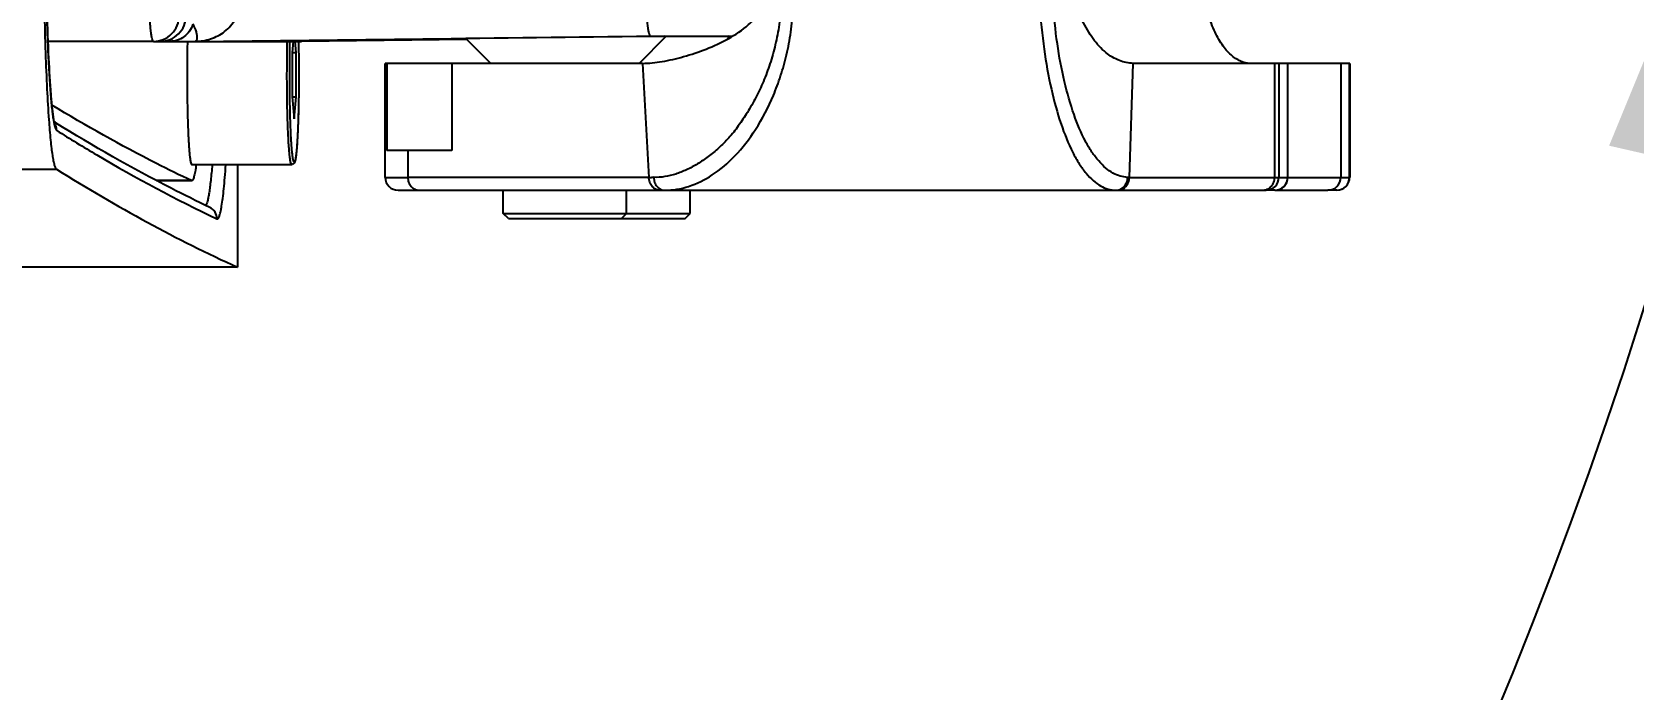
# Model space of a CAD drawing. Header units: millimetres. Extents: x 5828 to 6704, y 123 to 421.
# Drawn here: x 6614.748 to 6618.91, y 229.601 to 231.31 of the extents above; entities that cross this region are included whole.
import ezdxf

# ---------------------------------------------------------------- set-up
doc = ezdxf.new("R2010")
doc.units = ezdxf.units.MM
for name, color, linetype in [('外形图', 7, 'Continuous'), ('尺寸标注', 7, 'Continuous'), ('运动范围', 7, 'Continuous')]:
    doc.layers.add(name, color=color, linetype=linetype)
doc.styles.add('微软雅黑', font='msyh.ttc', dxfattribs={"height": 1.5})
doc.dimstyles.new('尺寸标注_1_15比例', dxfattribs={"dimtxt": 1.5, "dimasz": 1.25, "dimexe": 0.5, "dimexo": 0.4, "dimgap": 0.5, "dimtad": 1, "dimdec": 1, "dimlfac": 15, "dimdsep": 46, "dimtxsty": '微软雅黑', "dimcen": 0.09, "dimadec": 0, "dimazin": 0, "dimtp": 0.01, "dimtm": 0.01, "dimtfac": 1, "dimtdec": 1, "dimtofl": 0, "dimtmove": 0, "dimatfit": 3, "dimfxl": 1, "dimtolj": 1, "dimarcsym": 0})

# ---------------------------------------------------------------- blocks, each defined once
blk = doc.blocks.new('*D965')
at = {"layer": 'Defpoints', "color": 0}
for p in [(6560.7519, 234.3658), (6606.9481, 234.3718), (6651.9644, 234.3658), (6642.7754, 228.0485), (6600.0932, 223.893)]:
    blk.add_point(p, dxfattribs=at)
at = {"layer": '尺寸标注', "color": 0, "lineweight": -2}
blk.add_arc((6606.9821, 234.3658), 12.5355, 185.71574, 344.27495, dxfattribs=at)
at = {"layer": '尺寸标注', "color": 0}
for points in [[(6594.717, 233.1277), (6594.3009, 233.107), (6594.4466, 234.3658)], [(6619.2515, 230.922), (6618.8453, 231.0148), (6619.3268, 232.187)]]:
    blk.add_solid(points, dxfattribs=at)
at = {"layer": '尺寸标注', "color": 0, "insert": (6606.0001, 223.1523), "char_height": 1.5, "attachment_point": 5, "rotation": 354.9953, "style": '微软雅黑'}
blk.add_mtext('\\A1;+\\A1;170%%d', dxfattribs=at)

msp = doc.modelspace()

# ---------------------------------------------------------------- linework, layer by layer
at = {"layer": '外形图'}
for p, q in [((6614.7887, 231.2865), (6614.8635, 231.2865)), ((6615.0632, 231.2858), (6614.8635, 231.2858)), ((6615.0632, 231.2858), (6615.0811, 231.2858)), ((6615.0811, 231.2858), (6615.1715, 231.2858)), ((6615.1715, 231.2858), (6616.3549, 231.2991)), ((6615.1715, 231.2858), (6615.4473, 231.2858)), ((6615.4263, 231.2858), (6615.4236, 231.2565)), ((6615.434, 231.2565), (6615.4314, 231.2858)), ((6615.8774, 231.2907), (6615.4473, 231.2858)), ((6616.3913, 231.299), (6615.8749, 231.2931)), ((6615.9394, 231.2287), (6615.8749, 231.2931)), ((6616.3247, 231.2287), (6616.395, 231.299)), ((6616.3549, 231.2991), (6616.5673, 231.2991)), ((6616.557, 231.299), (6616.3932, 231.2972)), ((6616.552, 231.2902), (6616.5607, 231.299)), ((6616.5662, 231.2984), (6616.5601, 231.2984)), ((6615.4236, 231.2565), (6615.434, 231.2565)), ((6615.4236, 231.2565), (6615.4236, 231.1418)), ((6615.434, 231.1418), (6615.434, 231.2565)), ((6615.6695, 231.2287), (6615.6653, 231.2287)), ((6615.6653, 230.9325), (6615.6653, 231.2287)), ((6616.3333, 231.2287), (6615.6695, 231.2287)), ((6615.6695, 231.2287), (6615.6695, 231.002)), ((6615.8386, 231.2287), (6615.8386, 231.002)), ((6616.3333, 231.2287), (6616.3504, 230.9325)), ((6617.5987, 230.9325), (6617.6089, 231.2287)), ((6617.9871, 231.2287), (6617.6089, 231.2287)), ((6617.9764, 230.9325), (6617.9764, 231.2287)), ((6618.0101, 231.2287), (6617.9871, 231.2287)), ((6617.9871, 231.2287), (6617.9871, 230.9325)), ((6618.0104, 231.2287), (6618.0101, 231.2287)), ((6618.1479, 231.2287), (6618.0101, 231.2287)), ((6618.0101, 230.9325), (6618.0101, 231.2287)), ((6618.0104, 230.9325), (6618.0104, 231.2287)), ((6618.1709, 231.2287), (6618.1479, 231.2287)), ((6618.1479, 231.2287), (6618.1479, 230.9325)), ((6618.1712, 231.2287), (6618.1709, 231.2287)), ((6618.1709, 230.9325), (6618.1709, 231.2287)), ((6618.1712, 231.2287), (6618.1712, 230.9325)), ((6615.4236, 231.1418), (6615.434, 231.1418)), ((6615.4236, 231.1418), (6615.4288, 231.0845)), ((6615.4288, 231.0845), (6615.434, 231.1418)), ((6614.8086, 231.0749), (6614.8048, 231.0772)), ((6614.8086, 231.0746), (6614.8048, 231.077)), ((6615.8386, 231.002), (6615.6695, 231.002)), ((6615.7239, 231.002), (6615.7239, 230.9325)), ((6612.6825, 230.9525), (6614.8114, 230.9537)), ((6615.1625, 230.9658), (6615.4222, 230.9658)), ((6615.2814, 230.9658), (6615.2814, 230.6991)), ((6615.6653, 230.9325), (6615.7239, 230.9325)), ((6616.3504, 230.9325), (6615.7239, 230.9325)), ((6617.5987, 230.9325), (6617.9764, 230.9325)), ((6617.9764, 230.9325), (6617.9871, 230.9325)), ((6617.9871, 230.9325), (6618.0101, 230.9325)), ((6618.0101, 230.9325), (6618.0104, 230.9325)), ((6618.0104, 230.9325), (6618.1479, 230.9325)), ((6618.1479, 230.9325), (6618.1709, 230.9325)), ((6618.1709, 230.9325), (6618.1712, 230.9325)), ((6615.1617, 230.924), (6615.0709, 230.924)), ((6615.1625, 230.9238), (6615.0712, 230.9238)), ((6615.1625, 230.9238), (6615.1617, 230.924)), ((6615.6987, 230.8991), (6617.9538, 230.8991)), ((6615.972, 230.8391), (6615.972, 230.8991)), ((6616.292, 230.8391), (6616.292, 230.8991)), ((6616.4577, 230.8391), (6616.4577, 230.8991)), ((6617.9768, 230.8991), (6617.9538, 230.8991)), ((6617.9768, 230.8991), (6617.977, 230.8991)), ((6617.9768, 230.8991), (6618.1146, 230.8991)), ((6618.1376, 230.8991), (6618.1146, 230.8991)), ((6618.1376, 230.8991), (6618.1378, 230.8991)), ((6618.1376, 230.8991), (6618.1378, 230.8991)), ((6615.2091, 230.8547), (6615.2091, 230.8547)), ((6615.972, 230.8391), (6616.2918, 230.8391)), ((6615.9853, 230.8258), (6615.972, 230.8391)), ((6615.9853, 230.8258), (6616.4442, 230.8258)), ((6616.2785, 230.8258), (6616.2787, 230.8258)), ((6616.2787, 230.8258), (6616.292, 230.8391)), ((6616.2918, 230.8391), (6616.292, 230.8391)), ((6616.292, 230.8391), (6616.4575, 230.8391)), ((6616.4442, 230.8258), (6616.4444, 230.8258)), ((6616.4444, 230.8258), (6616.4577, 230.8391)), ((6616.4575, 230.8391), (6616.4577, 230.8391)), ((6615.2814, 230.6991), (6612.6735, 230.6991))]:
    msp.add_line(p, q, dxfattribs=at)
for centre, radius, start, end in [((6615.0631, 231.3524), 0.0666, 270.0421, 0.0427), ((6615.081, 231.3524), 0.0666, 270.0421, 0.0427), ((6614.7783, 231.0543), 0.0333, 359.9807, 33.6063), ((6615.6987, 230.9325), 0.0333, 180, 270), ((6617.9538, 230.9324), 0.0333, 270.042, 0.042), ((6617.9768, 230.9324), 0.0333, 270.042, 0.042), ((6617.977, 230.9325), 0.0333, 270, 0), ((6618.1146, 230.9324), 0.0333, 270.0419, 0.042), ((6618.1376, 230.9324), 0.0333, 270.0419, 0.042), ((6618.1378, 230.9325), 0.0333, 270, 0), ((6615.1948, 230.8246), 0.0333, 359.8971, 64.5472)]:
    msp.add_arc(centre, radius, start, end, dxfattribs=at)
msp.add_ellipse((6616.5336, 1230.4137), major_axis=(0, 1000), ratio=0.052408, start_param=-3.17446, end_param=-3.165488, dxfattribs=at)
for points, knots in [([(6615.0632, 231.2858), (6615.0624, 231.2858), (6615.0614, 231.2874), (6615.0605, 231.2896), (6615.0593, 231.2939), (6615.0579, 231.3011), (6615.0563, 231.3121), (6615.0548, 231.3261), (6615.0534, 231.3429), (6615.052, 231.3623), (6615.0503, 231.3929), (6615.0485, 231.4363), (6615.0469, 231.4932), (6615.046, 231.5549), (6615.0457, 231.5975), (6615.0457, 231.6191)], [0, 0, 0, 0, 0.007002, 0.013496, 0.022218, 0.046459, 0.079708, 0.121716, 0.172112, 0.230429, 0.29612, 0.447054, 0.619162, 0.80586, 1, 1, 1, 1]), ([(6616.3309, 231.6014), (6616.3314, 231.5799), (6616.3325, 231.5388), (6616.3346, 231.4802), (6616.3372, 231.4284), (6616.3401, 231.3844), (6616.3433, 231.3491), (6616.3463, 231.3256), (6616.349, 231.3118), (6616.3506, 231.3058), (6616.352, 231.3023), (6616.353, 231.3003), (6616.3542, 231.2991), (6616.3549, 231.2991)], [0, 0, 0, 0, 0.211767, 0.405391, 0.576806, 0.722423, 0.839228, 0.924885, 0.95554, 0.977975, 0.986158, 0.992402, 1, 1, 1, 1]), ([(6617.6089, 231.2287), (6617.5968, 231.2287), (6617.5707, 231.2345), (6617.5344, 231.2566), (6617.5017, 231.2932), (6617.4739, 231.3424), (6617.4505, 231.4028), (6617.4245, 231.4987), (6617.4134, 231.5757), (6617.4066, 231.6287)], [0, 0, 0, 0, 0.075767, 0.162494, 0.262254, 0.379151, 0.514422, 0.666059, 1, 1, 1, 1]), ([(6616.3333, 231.2287), (6616.3505, 231.2287), (6616.3867, 231.2326), (6616.442, 231.2457), (6616.4999, 231.265), (6616.5575, 231.2911), (6616.6025, 231.3208), (6616.6321, 231.3524), (6616.651, 231.3797), (6616.6665, 231.4103), (6616.6786, 231.444), (6616.6876, 231.4802), (6616.6919, 231.5052), (6616.6939, 231.518)], [0, 0, 0, 0, 0.101215, 0.213577, 0.334558, 0.459753, 0.585678, 0.648877, 0.713485, 0.780535, 0.850605, 0.923858, 1, 1, 1, 1]), ([(6617.9121, 231.2287), (6617.9038, 231.2287), (6617.8856, 231.2335), (6617.8604, 231.2506), (6617.8372, 231.2787), (6617.8172, 231.3169), (6617.7997, 231.3642), (6617.7787, 231.442), (6617.7684, 231.5049), (6617.7622, 231.5488)], [0, 0, 0, 0, 0.066307, 0.145953, 0.241014, 0.355147, 0.490092, 0.64481, 1, 1, 1, 1]), ([(6614.792, 231.0819), (6614.7901, 231.1083), (6614.7867, 231.1663), (6614.7814, 231.298), (6614.7793, 231.4032), (6614.7785, 231.477)], [0, 0, 0, 0, 0.201452, 0.440593, 1, 1, 1, 1]), ([(6614.8064, 231.0711), (6614.8065, 231.0709), (6614.806, 231.0722), (6614.8059, 231.0728), (6614.8053, 231.075), (6614.8046, 231.0781), (6614.8037, 231.0829), (6614.8027, 231.0886), (6614.8018, 231.0953), (6614.8008, 231.1029), (6614.7994, 231.1146), (6614.7977, 231.1313), (6614.7959, 231.1535), (6614.7941, 231.1785), (6614.7924, 231.2062), (6614.7908, 231.2363), (6614.7888, 231.2809), (6614.7867, 231.3412), (6614.7848, 231.4182), (6614.784, 231.4716), (6614.7836, 231.499)], [0, 0, 0, 0, 0.001659, 0.004062, 0.007322, 0.01606, 0.027391, 0.041042, 0.056839, 0.074664, 0.094426, 0.139487, 0.191542, 0.25017, 0.314956, 0.385477, 0.46129, 0.626928, 0.807917, 1, 1, 1, 1]), ([(6614.7836, 231.4987), (6614.7841, 231.4531), (6614.7857, 231.3674), (6614.7897, 231.25), (6614.7944, 231.1664), (6614.7991, 231.1136), (6614.8017, 231.0924), (6614.8031, 231.0833)], [0, 0, 0, 0, 0.329406, 0.617859, 0.84635, 0.933232, 1, 1, 1, 1]), ([(6616.3921, 230.8991), (6616.4128, 230.8991), (6616.4565, 230.9067), (6616.5189, 230.938), (6616.5784, 230.9887), (6616.632, 231.0591), (6616.6691, 231.1308), (6616.6937, 231.1967), (6616.7062, 231.2422), (6616.7143, 231.2803), (6616.7192, 231.3101), (6616.723, 231.3406), (6616.7261, 231.3716), (6616.7277, 231.4032), (6616.7274, 231.435), (6616.7276, 231.467), (6616.7282, 231.4884), (6616.7285, 231.4991)], [0, 0, 0, 0, 0.082514, 0.172755, 0.274494, 0.390259, 0.521979, 0.593925, 0.669674, 0.708883, 0.74888, 0.789593, 0.830935, 0.872751, 0.914961, 0.957425, 1, 1, 1, 1]), ([(6617.3613, 231.4991), (6617.3616, 231.4593), (6617.3643, 231.3813), (6617.3754, 231.2683), (6617.3937, 231.1649), (6617.4182, 231.0748), (6617.4439, 231.0103), (6617.4675, 230.9684), (6617.4852, 230.9437), (6617.5038, 230.9242), (6617.5229, 230.9099), (6617.5427, 230.9012), (6617.5563, 230.8991), (6617.5628, 230.8991)], [0, 0, 0, 0, 0.178444, 0.350057, 0.508649, 0.649158, 0.768065, 0.818969, 0.864211, 0.904098, 0.939243, 0.970693, 1, 1, 1, 1]), ([(6617.5942, 230.9326), (6617.5878, 230.933), (6617.5745, 230.9349), (6617.5551, 230.9433), (6617.5363, 230.957), (6617.518, 230.9755), (6617.5005, 230.999), (6617.4773, 231.0384), (6617.452, 231.0993), (6617.428, 231.1843), (6617.4098, 231.2819), (6617.399, 231.3885), (6617.3969, 231.4621), (6617.3963, 231.4996)], [0, 0, 0, 0, 0.030349, 0.062738, 0.098802, 0.139398, 0.18515, 0.236291, 0.355049, 0.494912, 0.652534, 0.823035, 1, 1, 1, 1]), ([(6616.6964, 231.4402), (6616.6961, 231.4215), (6616.695, 231.3844), (6616.6896, 231.3298), (6616.6797, 231.2774), (6616.6657, 231.2282), (6616.6487, 231.1824), (6616.6289, 231.1402), (6616.6069, 231.1017), (6616.5836, 231.0665), (6616.5589, 231.0352), (6616.5324, 231.0087), (6616.505, 230.9863), (6616.4772, 230.9674), (6616.449, 230.9521), (6616.4206, 230.9405), (6616.392, 230.9337), (6616.3726, 230.9323), (6616.3632, 230.9327)], [0, 0, 0, 0, 0.084672, 0.167585, 0.247982, 0.325255, 0.398794, 0.468623, 0.535408, 0.59924, 0.659256, 0.715332, 0.76837, 0.818997, 0.867227, 0.913166, 0.957163, 1, 1, 1, 1]), ([(6615.1715, 231.2858), (6615.1851, 231.286), (6615.2124, 231.2903), (6615.2435, 231.3064), (6615.2643, 231.3257), (6615.2771, 231.344), (6615.2853, 231.3664), (6615.2864, 231.3829), (6615.2856, 231.3914)], [0, 0, 0, 0, 0.233883, 0.470325, 0.592795, 0.7194, 0.853233, 1, 1, 1, 1]), ([(6615.1657, 231.3302), (6615.1636, 231.3239), (6615.1574, 231.3117), (6615.1433, 231.2973), (6615.1257, 231.2879), (6615.1127, 231.2858), (6615.1062, 231.2858)], [0, 0, 0, 0, 0.255611, 0.507223, 0.754849, 1, 1, 1, 1]), ([(6615.1716, 231.2858), (6615.1753, 231.2859), (6615.1769, 231.293), (6615.1768, 231.2982), (6615.1765, 231.3027), (6615.1752, 231.3093), (6615.1718, 231.3192), (6615.1682, 231.3264), (6615.1657, 231.3302)], [0, 0, 0, 0, 0.229499, 0.284285, 0.347428, 0.503353, 0.711341, 1, 1, 1, 1]), ([(6615.1512, 231.2859), (6615.1508, 231.2676), (6615.1503, 231.2304), (6615.1503, 231.1747), (6615.1509, 231.1205), (6615.152, 231.0777), (6615.1532, 231.0466), (6615.1543, 231.0264), (6615.1554, 231.0088), (6615.1566, 230.994), (6615.1579, 230.9823), (6615.1593, 230.9738), (6615.1605, 230.9687), (6615.1615, 230.9664), (6615.1622, 230.9658), (6615.1625, 230.9658)], [0, 0, 0, 0, 0.170872, 0.347601, 0.51975, 0.677154, 0.747376, 0.810534, 0.865698, 0.912064, 0.948969, 0.975918, 0.99266, 0.997318, 1, 1, 1, 1]), ([(6615.4222, 230.9658), (6615.4219, 230.9658), (6615.4212, 230.9664), (6615.4201, 230.9687), (6615.4189, 230.9738), (6615.4176, 230.9823), (6615.4163, 230.994), (6615.4151, 231.0088), (6615.4139, 231.0264), (6615.4129, 231.0466), (6615.4117, 231.0777), (6615.4105, 231.1205), (6615.4099, 231.1747), (6615.41, 231.2304), (6615.4105, 231.2676), (6615.4108, 231.2859)], [0, 0, 0, 0, 0.002682, 0.00734, 0.024082, 0.051031, 0.087936, 0.134302, 0.189466, 0.252624, 0.322847, 0.480251, 0.652399, 0.829128, 1, 1, 1, 1]), ([(6615.4288, 230.9725), (6615.4285, 230.9725), (6615.4279, 230.973), (6615.4268, 230.9753), (6615.4256, 230.9803), (6615.4244, 230.9887), (6615.4231, 231.0002), (6615.4219, 231.0147), (6615.4208, 231.032), (6615.4198, 231.0518), (6615.4186, 231.0824), (6615.4175, 231.1243), (6615.4169, 231.1774), (6615.417, 231.2318), (6615.4175, 231.2681), (6615.4179, 231.2859)], [0, 0, 0, 0, 0.002681, 0.007351, 0.024154, 0.051207, 0.088249, 0.134779, 0.19012, 0.253457, 0.323846, 0.481482, 0.653621, 0.829974, 1, 1, 1, 1]), ([(6615.4398, 231.2859), (6615.4402, 231.2679), (6615.4407, 231.2314), (6615.4408, 231.1766), (6615.4402, 231.1313), (6615.4395, 231.0966), (6615.4387, 231.0726), (6615.4378, 231.0505), (6615.4368, 231.0306), (6615.4357, 231.0133), (6615.4345, 230.9987), (6615.4333, 230.9884), (6615.4323, 230.9816), (6615.4316, 230.9776), (6615.4307, 230.9742), (6615.4297, 230.971), (6615.428, 230.9683), (6615.4254, 230.9663), (6615.4233, 230.9658), (6615.4222, 230.9658)], [0, 0, 0, 0, 0.165734, 0.337555, 0.505125, 0.584141, 0.658377, 0.726722, 0.788161, 0.841811, 0.886947, 0.92308, 0.937728, 0.950188, 0.960724, 0.970123, 0.981078, 0.989389, 1, 1, 1, 1]), ([(6615.4398, 231.2859), (6615.4402, 231.2681), (6615.4407, 231.2318), (6615.4408, 231.1774), (6615.4401, 231.1243), (6615.4391, 231.0824), (6615.4379, 231.0518), (6615.4369, 231.032), (6615.4358, 231.0147), (6615.4346, 231.0002), (6615.4333, 230.9887), (6615.432, 230.9803), (6615.4308, 230.9753), (6615.4298, 230.973), (6615.4291, 230.9725), (6615.4288, 230.9725)], [0, 0, 0, 0, 0.170026, 0.346379, 0.518518, 0.676154, 0.746543, 0.80988, 0.865221, 0.911751, 0.948793, 0.975846, 0.992649, 0.997319, 1, 1, 1, 1]), ([(6615.1617, 230.924), (6615.1313, 230.9384), (6615.0078, 230.9992), (6614.8876, 231.0666), (6614.7988, 231.1205)], [0, 0, 0, 0, 0.24495, 1, 1, 1, 1]), ([(6614.8114, 230.9537), (6614.8109, 230.9541), (6614.8099, 230.9552), (6614.808, 230.9587), (6614.8058, 230.9655), (6614.8033, 230.9764), (6614.8009, 230.9909), (6614.7985, 231.0089), (6614.7952, 231.0396), (6614.7932, 231.0643), (6614.792, 231.0819)], [0, 0, 0, 0, 0.014016, 0.033665, 0.092287, 0.177854, 0.290459, 0.429724, 0.594996, 1, 1, 1, 1]), ([(6614.8031, 231.0833), (6614.8033, 231.0821), (6614.804, 231.0778), (6614.8048, 231.0736), (6614.8054, 231.0705)], [0, 0, 0, 0, 0.275109, 1, 1, 1, 1]), ([(6614.8054, 231.0705), (6614.8059, 231.0684), (6614.8068, 231.0646), (6614.8083, 231.0597), (6614.8097, 231.0563), (6614.8109, 231.0547), (6614.8116, 231.0543)], [0, 0, 0, 0, 0.372556, 0.661244, 0.868095, 1, 1, 1, 1]), ([(6615.2091, 230.8547), (6615.1755, 230.8707), (6615.039, 230.9382), (6614.9064, 231.0137), (6614.8086, 231.0746)], [0, 0, 0, 0, 0.244211, 1, 1, 1, 1]), ([(6614.8116, 231.0543), (6614.846, 231.0327), (6614.9815, 230.9502), (6615.1216, 230.8752), (6615.2281, 230.8246)], [0, 0, 0, 0, 0.256151, 1, 1, 1, 1]), ([(6615.174, 230.9653), (6615.1732, 230.9593), (6615.1719, 230.9509), (6615.1699, 230.9405), (6615.1685, 230.9346), (6615.1671, 230.93), (6615.1657, 230.9267), (6615.1643, 230.9245), (6615.163, 230.9238), (6615.1625, 230.9238)], [0, 0, 0, 0, 0.414828, 0.580224, 0.717367, 0.826358, 0.907775, 0.963482, 1, 1, 1, 1]), ([(6615.2156, 230.9652), (6615.2145, 230.9515), (6615.2127, 230.9322), (6615.2099, 230.9081), (6615.2078, 230.8935), (6615.2058, 230.8814), (6615.2037, 230.8718), (6615.2016, 230.8647), (6615.2, 230.8609), (6615.199, 230.8596)], [0, 0, 0, 0, 0.383096, 0.542439, 0.679531, 0.793936, 0.88538, 0.953864, 1, 1, 1, 1]), ([(6615.2281, 230.8246), (6615.2286, 230.8244), (6615.2299, 230.8243), (6615.2315, 230.8258), (6615.233, 230.8282), (6615.2344, 230.8318), (6615.2359, 230.8366), (6615.2374, 230.8426), (6615.2389, 230.8498), (6615.2409, 230.8617), (6615.2434, 230.8795), (6615.2461, 230.9042), (6615.2487, 230.9333), (6615.2503, 230.9542), (6615.2511, 230.9653)], [0, 0, 0, 0, 0.010605, 0.02366, 0.042908, 0.069585, 0.104117, 0.146645, 0.197201, 0.255754, 0.396569, 0.568326, 0.769922, 1, 1, 1, 1]), ([(6615.7239, 230.9325), (6615.7239, 230.9282), (6615.7253, 230.9196), (6615.7317, 230.9085), (6615.7413, 230.901), (6615.7492, 230.8991), (6615.753, 230.8991)], [0, 0, 0, 0, 0.265229, 0.521806, 0.765623, 1, 1, 1, 1]), ([(6616.3504, 230.9325), (6616.3515, 230.9322), (6616.3542, 230.9321), (6616.3583, 230.933), (6616.3616, 230.9331), (6616.3632, 230.9327)], [0, 0, 0, 0, 0.249921, 0.626461, 1, 1, 1, 1]), ([(6616.3796, 230.8991), (6616.3758, 230.8991), (6616.3679, 230.901), (6616.3582, 230.9085), (6616.3519, 230.9196), (6616.3504, 230.9282), (6616.3504, 230.9325)], [0, 0, 0, 0, 0.234373, 0.47819, 0.73478, 1, 1, 1, 1]), ([(6616.3632, 230.9327), (6616.3632, 230.9286), (6616.3645, 230.92), (6616.3707, 230.9086), (6616.3806, 230.9009), (6616.3884, 230.8991), (6616.3921, 230.8991)], [0, 0, 0, 0, 0.255702, 0.523361, 0.776233, 1, 1, 1, 1]), ([(6617.5628, 230.8991), (6617.5667, 230.8991), (6617.5751, 230.9008), (6617.5858, 230.9084), (6617.5927, 230.9197), (6617.5942, 230.9284), (6617.5942, 230.9326)], [0, 0, 0, 0, 0.233278, 0.490143, 0.753246, 1, 1, 1, 1]), ([(6617.5674, 230.8991), (6617.5715, 230.8991), (6617.5798, 230.9009), (6617.5902, 230.9084), (6617.5971, 230.9195), (6617.5987, 230.9281), (6617.5987, 230.9325)], [0, 0, 0, 0, 0.242992, 0.490158, 0.743086, 1, 1, 1, 1]), ([(6617.9449, 230.8991), (6617.949, 230.8991), (6617.9574, 230.9009), (6617.9679, 230.9084), (6617.9748, 230.9195), (6617.9764, 230.9281), (6617.9764, 230.9325)], [0, 0, 0, 0, 0.243499, 0.490856, 0.743568, 1, 1, 1, 1])]:
    msp.add_open_spline(points, degree=3, knots=knots, dxfattribs=at)
msp.add_open_spline([(6617.5987, 230.9325), (6617.5972, 230.9325), (6617.5957, 230.9325), (6617.5942, 230.9326)], degree=3, dxfattribs=at)
at = {"layer": '运动范围', "color": 0}
msp.add_arc((6606.9481, 234.3658), 36.38, 10, 350, dxfattribs=at)

# ---------------------------------------------------------------- dimensions: what is measured, and where the dimension line sits
at = {"layer": '尺寸标注'}
dim = msp.add_angular_dim_2l(base=(6600.0932, 223.893), line1=((6560.7519, 234.3658), (6651.9644, 234.3658)), line2=((6642.7754, 228.0485), (6606.9481, 234.3718)), text='\\A1;+<>', dimstyle='尺寸标注_1_15比例', override={"dimtxsty": '微软雅黑'}, dxfattribs=at)
dim.commit()
dim.dimension.update_dxf_attribs({"geometry": '*D965', "text_midpoint": (6605.8885, 221.8781), "dimtype": 162})

doc.saveas('drawing.dxf')
